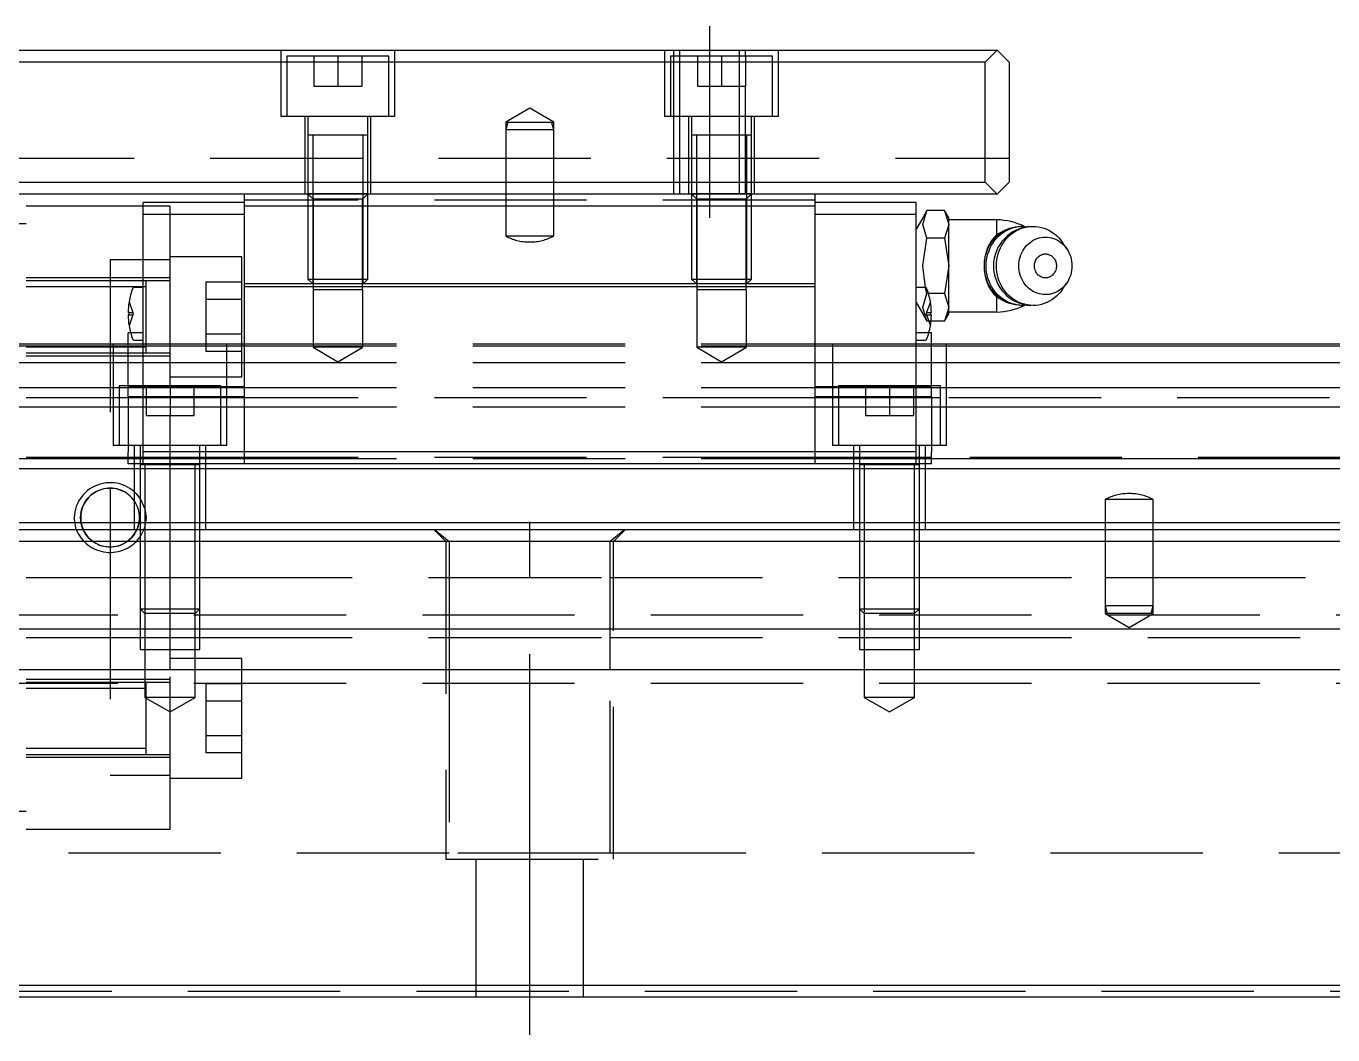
# Model space of a CAD drawing. Extents: x -15 to 969, y -344 to 120.
# Drawn here: x 368 to 477, y -308.2 to -224.1 of the extents above; entities that cross this region are included whole.
import ezdxf

# ---------------------------------------------------------------- set-up
doc = ezdxf.new("R2010")
doc.units = 0
doc.linetypes.add('CENTER', pattern=[50.8, 31.75, -6.35, 6.35, -6.35])
doc.linetypes.add('DASHED', pattern=[19.05, 12.7, -6.35])
doc.layers.get('0').update_dxf_attribs({"linetype": 'CONTINUOUS'})
doc.layers.add('CENTER', color=1, linetype='CENTER')

msp = doc.modelspace()

# ---------------------------------------------------------------- linework, layer by layer
at = {"color": 7, "linetype": 'CONTINUOUS'}
for p, q in [((251, -226.06), (449, -226.06)), ((449, -226.06), (448, -227.06)), ((450, -227.06), (449, -226.06)), ((448, -227.06), (252, -227.06)), ((448, -237.06), (448, -227.06)), ((450, -227.06), (450, -237.06)), ((396.5, -233.16), (391.5, -233.16)), ((396.5, -233.16), (391.5, -233.16)), ((428.5, -233.16), (423.5, -233.16)), ((428.5, -233.16), (423.5, -233.16)), ((252, -237.06), (448, -237.06)), ((448, -237.06), (449, -238.06)), ((449, -238.06), (450, -237.06)), ((449, -238.06), (251, -238.06)), ((386.2, -239.06), (386.2, -238.06)), ((433.8, -239.06), (433.8, -238.06)), ((377.77, -239.06), (368, -239.06)), ((386.2, -238.76), (377.77, -238.76)), ((377.77, -239.76), (377.77, -238.76)), ((386.2, -239.76), (377.77, -239.76)), ((377.77, -259.56), (377.77, -239.76)), ((386.2, -245.56), (386.2, -239.06)), ((433.8, -239.06), (386.2, -239.06)), ((442.23, -238.76), (433.8, -238.76)), ((433.8, -245.56), (433.8, -239.06)), ((442.23, -239.76), (433.8, -239.76)), ((442.23, -239.76), (442.23, -238.76)), ((442.23, -259.56), (442.23, -239.76)), ((443.13, -239.44), (442.78, -240.06)), ((442.78, -240.59), (443.13, -239.44)), ((444.6, -239.44), (443.13, -239.44)), ((444.6, -239.44), (444.6, -239.43)), ((444.96, -240.06), (444.6, -239.44)), ((444.6, -239.44), (444.96, -240.59)), ((442.78, -240.06), (442.23, -241)), ((443.13, -241.75), (442.78, -240.59)), ((444.96, -240.59), (444.6, -241.75)), ((444.96, -240.59), (444.96, -240.06)), ((448.96, -240.21), (444.96, -240.21)), ((444.96, -244.06), (444.96, -240.59)), ((448.96, -241.44), (448.96, -240.21)), ((450.03, -240.92), (450.26, -240.85)), ((450.18, -240.92), (450.41, -240.85)), ((450.26, -240.85), (450.49, -240.8)), ((450.41, -240.85), (450.64, -240.8)), ((450.49, -240.8), (450.73, -240.77)), ((450.64, -240.8), (450.88, -240.77)), ((450.73, -240.77), (450.97, -240.76)), ((450.88, -240.77), (451.12, -240.76)), ((451.12, -240.76), (450.97, -240.76)), ((451.04, -240.92), (451.27, -240.85)), ((451.12, -240.76), (451.53, -240.79)), ((451.27, -240.85), (451.5, -240.8)), ((451.5, -240.8), (451.74, -240.77)), ((451.74, -240.77), (451.98, -240.76)), ((451.98, -240.76), (452.22, -240.76)), ((452.22, -240.76), (452.45, -240.79)), ((452.45, -240.79), (452.69, -240.84)), ((452.69, -240.84), (452.92, -240.91)), ((442.78, -244.06), (443.13, -241.75)), ((444.6, -241.75), (443.13, -241.75)), ((444.6, -241.75), (444.96, -244.06)), ((448.5, -242.12), (448.65, -241.91)), ((448.65, -241.91), (448.81, -241.72)), ((448.66, -242.12), (448.8, -241.91)), ((448.8, -241.91), (448.97, -241.72)), ((448.81, -241.72), (448.99, -241.55)), ((449.72, -241.05), (448.96, -241.44)), ((448.97, -241.72), (449.14, -241.55)), ((448.99, -241.55), (449.18, -241.39)), ((449.14, -241.55), (449.33, -241.39)), ((449.18, -241.39), (449.38, -241.24)), ((449.33, -241.39), (449.53, -241.24)), ((449.38, -241.24), (449.58, -241.11)), ((449.51, -242.12), (449.66, -241.91)), ((449.53, -241.24), (449.74, -241.11)), ((449.58, -241.11), (449.8, -241.01)), ((449.66, -241.91), (449.83, -241.72)), ((449.74, -241.11), (449.96, -241.01)), ((449.8, -241.01), (450.03, -240.92)), ((449.83, -241.72), (450, -241.55)), ((449.96, -241.01), (450.18, -240.92)), ((450, -241.55), (450.19, -241.39)), ((450.19, -241.39), (450.39, -241.24)), ((450.39, -241.24), (450.6, -241.11)), ((450.6, -241.11), (450.81, -241.01)), ((450.81, -241.01), (451.04, -240.92)), ((451.85, -242.01), (452, -241.92)), ((452, -241.92), (452.16, -241.84)), ((452.16, -241.84), (452.32, -241.78)), ((452.32, -241.78), (452.49, -241.72)), ((452.49, -241.72), (452.66, -241.69)), ((452.66, -241.69), (452.83, -241.66)), ((452.83, -241.66), (453, -241.66)), ((452.92, -240.91), (453.14, -241)), ((453, -241.66), (453.18, -241.66)), ((453.14, -241), (453.36, -241.11)), ((453.18, -241.66), (453.35, -241.68)), ((453.35, -241.68), (453.52, -241.72)), ((453.36, -241.11), (453.56, -241.23)), ((453.52, -241.72), (453.69, -241.77)), ((453.56, -241.23), (453.76, -241.38)), ((453.69, -241.77), (453.85, -241.83)), ((453.76, -241.38), (453.95, -241.53)), ((453.85, -241.83), (454.01, -241.91)), ((453.95, -241.53), (454.12, -241.71)), ((454.01, -241.91), (454.16, -242)), ((454.12, -241.71), (454.29, -241.9)), ((454.29, -241.9), (454.44, -242.1)), ((448, -243.28), (448.07, -243.04)), ((448.07, -243.04), (448.15, -242.79)), ((448.15, -242.79), (448.25, -242.56)), ((448.16, -243.28), (448.22, -243.04)), ((448.22, -243.04), (448.31, -242.79)), ((448.25, -242.56), (448.37, -242.33)), ((448.31, -242.79), (448.41, -242.56)), ((448.37, -242.33), (448.5, -242.12)), ((448.41, -242.56), (448.52, -242.33)), ((448.52, -242.33), (448.66, -242.12)), ((449.02, -243.28), (449.08, -243.04)), ((449.08, -243.04), (449.16, -242.79)), ((449.16, -242.79), (449.26, -242.56)), ((449.26, -242.56), (449.38, -242.33)), ((449.38, -242.33), (449.51, -242.12)), ((450.97, -243.14), (451.04, -242.97)), ((451.04, -242.97), (451.12, -242.8)), ((451.12, -242.8), (451.22, -242.65)), ((451.22, -242.65), (451.33, -242.5)), ((451.33, -242.5), (451.44, -242.36)), ((451.44, -242.36), (451.57, -242.23)), ((451.57, -242.23), (451.71, -242.12)), ((451.71, -242.12), (451.85, -242.01)), ((454.16, -242), (454.31, -242.1)), ((454.31, -242.1), (454.44, -242.22)), ((454.8, -242.63), (454.44, -242.1)), ((454.44, -242.22), (454.57, -242.35)), ((454.57, -242.35), (454.69, -242.48)), ((454.69, -242.48), (454.8, -242.63)), ((454.8, -242.63), (454.9, -242.79)), ((454.9, -242.79), (454.98, -242.95)), ((454.98, -242.95), (455.06, -243.13)), ((443, -245.85), (442.78, -244.06)), ((444.96, -244.06), (444.6, -246.36)), ((444.96, -247.52), (444.96, -244.06)), ((447.92, -244.06), (447.93, -243.8)), ((447.93, -244.31), (447.92, -244.06)), ((447.93, -243.8), (447.96, -243.54)), ((447.96, -243.54), (448, -243.28)), ((448.07, -244.06), (448.08, -243.8)), ((448.08, -244.31), (448.07, -244.06)), ((448.08, -243.8), (448.11, -243.54)), ((448.11, -243.54), (448.16, -243.28)), ((448.93, -244.06), (448.94, -243.8)), ((448.94, -244.31), (448.93, -244.06)), ((448.94, -243.8), (448.97, -243.54)), ((448.97, -243.54), (449.02, -243.28)), ((450.8, -243.87), (450.82, -243.68)), ((450.8, -244.06), (450.8, -243.87)), ((450.8, -244.24), (450.8, -244.06)), ((450.82, -243.68), (450.86, -243.5)), ((450.86, -243.5), (450.91, -243.32)), ((450.91, -243.32), (450.97, -243.14)), ((452.09, -243.97), (452.1, -243.88)), ((452.09, -244.06), (452.09, -243.97)), ((452.09, -244.14), (452.09, -244.06)), ((452.1, -243.88), (452.12, -243.8)), ((452.12, -243.8), (452.15, -243.71)), ((452.15, -243.71), (452.18, -243.63)), ((452.18, -243.63), (452.21, -243.56)), ((452.21, -243.56), (452.26, -243.48)), ((452.26, -243.48), (452.31, -243.41)), ((452.31, -243.41), (452.36, -243.35)), ((452.36, -243.35), (452.42, -243.29)), ((452.42, -243.29), (452.48, -243.24)), ((452.48, -243.24), (452.55, -243.19)), ((452.55, -243.19), (452.62, -243.15)), ((452.62, -243.15), (452.7, -243.12)), ((452.7, -243.12), (452.78, -243.09)), ((452.78, -243.09), (452.85, -243.07)), ((452.85, -243.07), (452.93, -243.06)), ((452.93, -243.06), (453.01, -243.06)), ((453.01, -243.06), (453.1, -243.06)), ((453.1, -243.06), (453.18, -243.07)), ((453.18, -243.07), (453.25, -243.09)), ((453.25, -243.09), (453.33, -243.12)), ((453.33, -243.12), (453.41, -243.15)), ((453.41, -243.15), (453.48, -243.19)), ((453.48, -243.19), (453.54, -243.24)), ((453.54, -243.24), (453.61, -243.29)), ((453.61, -243.29), (453.67, -243.35)), ((453.67, -243.35), (453.72, -243.41)), ((453.72, -243.41), (453.77, -243.48)), ((453.77, -243.48), (453.81, -243.56)), ((453.81, -243.56), (453.85, -243.63)), ((453.85, -243.63), (453.88, -243.71)), ((453.88, -243.71), (453.91, -243.8)), ((453.91, -243.8), (453.92, -243.88)), ((453.92, -243.88), (453.94, -243.97)), ((453.94, -243.97), (453.94, -244.06)), ((453.94, -244.06), (453.94, -244.14)), ((455.06, -243.13), (455.12, -243.31)), ((455.12, -243.31), (455.17, -243.49)), ((455.17, -243.49), (455.2, -243.68)), ((455.2, -243.68), (455.23, -243.86)), ((455.23, -243.86), (455.23, -244.06)), ((455.23, -244.06), (455.23, -244.25)), ((447.96, -244.57), (447.93, -244.31)), ((448, -244.83), (447.96, -244.57)), ((448.07, -245.07), (448, -244.83)), ((448.15, -245.32), (448.07, -245.07)), ((448.11, -244.57), (448.08, -244.31)), ((448.16, -244.83), (448.11, -244.57)), ((448.22, -245.07), (448.16, -244.83)), ((448.31, -245.32), (448.22, -245.07)), ((448.97, -244.57), (448.94, -244.31)), ((449.02, -244.83), (448.97, -244.57)), ((449.08, -245.07), (449.02, -244.83)), ((449.16, -245.32), (449.08, -245.07)), ((450.82, -244.43), (450.8, -244.24)), ((450.86, -244.61), (450.82, -244.43)), ((450.91, -244.79), (450.86, -244.61)), ((450.97, -244.97), (450.91, -244.79)), ((451.04, -245.14), (450.97, -244.97)), ((451.12, -245.31), (451.04, -245.14)), ((452.1, -244.23), (452.09, -244.14)), ((452.12, -244.31), (452.1, -244.23)), ((452.15, -244.4), (452.12, -244.31)), ((452.18, -244.48), (452.15, -244.4)), ((452.21, -244.55), (452.18, -244.48)), ((452.26, -244.63), (452.21, -244.55)), ((452.31, -244.7), (452.26, -244.63)), ((452.36, -244.76), (452.31, -244.7)), ((452.42, -244.82), (452.36, -244.76)), ((452.48, -244.87), (452.42, -244.82)), ((452.55, -244.92), (452.48, -244.87)), ((452.62, -244.96), (452.55, -244.92)), ((452.7, -244.99), (452.62, -244.96)), ((452.78, -245.02), (452.7, -244.99)), ((452.85, -245.04), (452.78, -245.02)), ((452.93, -245.05), (452.85, -245.04)), ((453.01, -245.05), (452.93, -245.05)), ((453.1, -245.05), (453.01, -245.05)), ((453.18, -245.04), (453.1, -245.05)), ((453.25, -245.02), (453.18, -245.04)), ((453.33, -244.99), (453.25, -245.02)), ((453.41, -244.96), (453.33, -244.99)), ((453.48, -244.92), (453.41, -244.96)), ((453.54, -244.87), (453.48, -244.92)), ((453.61, -244.82), (453.54, -244.87)), ((453.67, -244.76), (453.61, -244.82)), ((453.72, -244.7), (453.67, -244.76)), ((453.77, -244.63), (453.72, -244.7)), ((453.81, -244.55), (453.77, -244.63)), ((453.85, -244.48), (453.81, -244.55)), ((453.88, -244.4), (453.85, -244.48)), ((453.91, -244.31), (453.88, -244.4)), ((453.92, -244.23), (453.91, -244.31)), ((453.94, -244.14), (453.92, -244.23)), ((454.98, -245.16), (454.9, -245.32)), ((455.06, -244.98), (454.98, -245.16)), ((455.12, -244.8), (455.06, -244.98)), ((455.17, -244.62), (455.12, -244.8)), ((455.2, -244.43), (455.17, -244.62)), ((455.23, -244.25), (455.2, -244.43)), ((377.77, -245.85), (376.99, -245.85)), ((386.2, -245.81), (386.2, -245.56)), ((433.8, -245.56), (386.2, -245.56)), ((386.2, -259.56), (386.2, -245.81)), ((433.8, -245.81), (386.2, -245.81)), ((433.8, -245.81), (433.8, -245.56)), ((433.8, -259.56), (433.8, -245.81)), ((443.01, -245.85), (442.23, -245.85)), ((448.25, -245.55), (448.15, -245.32)), ((448.37, -245.78), (448.25, -245.55)), ((448.41, -245.55), (448.31, -245.32)), ((448.5, -245.99), (448.37, -245.78)), ((448.52, -245.78), (448.41, -245.55)), ((448.65, -246.2), (448.5, -245.99)), ((448.66, -245.99), (448.52, -245.78)), ((448.81, -246.39), (448.65, -246.2)), ((448.8, -246.2), (448.66, -245.99)), ((448.97, -246.39), (448.8, -246.2)), ((449.26, -245.55), (449.16, -245.32)), ((449.38, -245.78), (449.26, -245.55)), ((449.51, -245.99), (449.38, -245.78)), ((449.66, -246.2), (449.51, -245.99)), ((449.83, -246.39), (449.66, -246.2)), ((451.22, -245.46), (451.12, -245.31)), ((451.33, -245.61), (451.22, -245.46)), ((451.44, -245.75), (451.33, -245.61)), ((451.57, -245.88), (451.44, -245.75)), ((451.71, -245.99), (451.57, -245.88)), ((451.85, -246.1), (451.71, -245.99)), ((452, -246.19), (451.85, -246.1)), ((452.16, -246.27), (452, -246.19)), ((452.32, -246.33), (452.16, -246.27)), ((453.85, -246.28), (453.69, -246.34)), ((454.01, -246.2), (453.85, -246.28)), ((454.16, -246.11), (454.01, -246.2)), ((454.29, -246.21), (454.12, -246.4)), ((454.31, -246.01), (454.16, -246.11)), ((454.44, -246.01), (454.29, -246.21)), ((454.44, -245.89), (454.31, -246.01)), ((454.44, -246.01), (454.8, -245.48)), ((454.57, -245.76), (454.44, -245.89)), ((454.69, -245.63), (454.57, -245.76)), ((454.8, -245.48), (454.69, -245.63)), ((454.9, -245.32), (454.8, -245.48)), ((444.6, -246.36), (443.26, -246.36)), ((444.6, -246.36), (444.96, -247.52)), ((448.99, -246.56), (448.81, -246.39)), ((448.96, -247.9), (448.96, -246.67)), ((448.96, -246.67), (449.72, -247.06)), ((449.14, -246.56), (448.97, -246.39)), ((449.18, -246.72), (448.99, -246.56)), ((449.33, -246.72), (449.14, -246.56)), ((449.38, -246.87), (449.18, -246.72)), ((449.53, -246.87), (449.33, -246.72)), ((449.58, -247), (449.38, -246.87)), ((449.74, -247), (449.53, -246.87)), ((449.8, -247.1), (449.58, -247)), ((449.96, -247.1), (449.74, -247)), ((450.03, -247.19), (449.8, -247.1)), ((450, -246.56), (449.83, -246.39)), ((450.18, -247.19), (449.96, -247.1)), ((450.19, -246.72), (450, -246.56)), ((450.26, -247.26), (450.03, -247.19)), ((450.41, -247.26), (450.18, -247.19)), ((450.39, -246.87), (450.19, -246.72)), ((450.49, -247.31), (450.26, -247.26)), ((450.6, -247), (450.39, -246.87)), ((450.64, -247.31), (450.41, -247.26)), ((450.73, -247.34), (450.49, -247.31)), ((450.81, -247.1), (450.6, -247)), ((450.88, -247.34), (450.64, -247.31)), ((450.97, -247.36), (450.73, -247.34)), ((451.04, -247.19), (450.81, -247.1)), ((451.12, -247.36), (450.88, -247.34)), ((450.97, -247.36), (451.12, -247.36)), ((451.27, -247.26), (451.04, -247.19)), ((451.53, -247.32), (451.12, -247.36)), ((451.5, -247.31), (451.27, -247.26)), ((451.74, -247.34), (451.5, -247.31)), ((451.98, -247.36), (451.74, -247.34)), ((452.22, -247.35), (451.98, -247.36)), ((452.45, -247.32), (452.22, -247.35)), ((452.49, -246.39), (452.32, -246.33)), ((452.69, -247.27), (452.45, -247.32)), ((452.66, -246.42), (452.49, -246.39)), ((452.83, -246.45), (452.66, -246.42)), ((452.92, -247.2), (452.69, -247.27)), ((453, -246.45), (452.83, -246.45)), ((453.14, -247.11), (452.92, -247.2)), ((453.18, -246.45), (453, -246.45)), ((453.36, -247), (453.14, -247.11)), ((453.35, -246.43), (453.18, -246.45)), ((453.52, -246.39), (453.35, -246.43)), ((453.56, -246.88), (453.36, -247)), ((453.69, -246.34), (453.52, -246.39)), ((453.76, -246.73), (453.56, -246.88)), ((453.95, -246.58), (453.76, -246.73)), ((454.12, -246.4), (453.95, -246.58)), ((376.58, -247.95), (376.5, -247.95)), ((376.5, -248.15), (376.58, -248.15)), ((376.58, -248.15), (376.58, -247.95)), ((443.42, -247.95), (443.42, -248.15)), ((443.5, -247.95), (443.42, -247.95)), ((443.42, -248.15), (443.5, -248.15)), ((444.96, -247.52), (444.6, -248.67)), ((444.6, -248.67), (444.96, -248.05)), ((444.96, -248.05), (444.96, -247.52)), ((444.96, -247.9), (448.96, -247.9)), ((444.6, -248.67), (443.47, -248.67)), ((444.6, -248.68), (444.6, -248.67)), ((323.5, -250.55), (376.5, -250.55)), ((376.71, -249.63), (376.5, -249.63)), ((376.5, -252.23), (376.5, -249.63)), ((376.99, -250.25), (377.77, -250.25)), ((442.23, -250.25), (443.01, -250.25)), ((443.5, -249.63), (443.29, -249.63)), ((443.5, -252.23), (443.5, -249.63)), ((443.5, -250.55), (700, -250.55)), ((323.5, -250.72), (376.5, -250.72)), ((443.5, -250.72), (700, -250.72)), ((323.5, -252.12), (376.5, -252.12)), ((376.5, -254.14), (376.5, -252.23)), ((443.5, -252.12), (700, -252.12)), ((443.5, -254.14), (443.5, -252.23)), ((323.5, -254.19), (376.5, -254.19)), ((377.77, -254.14), (376.5, -254.14)), ((376.5, -254.98), (376.5, -254.14)), ((376.5, -254.98), (376.5, -259.59)), ((377.77, -254.98), (376.5, -254.98)), ((443.5, -254.14), (442.23, -254.14)), ((443.5, -254.98), (442.23, -254.98)), ((443.5, -254.98), (443.5, -254.14)), ((443.5, -254.19), (700, -254.19)), ((443.5, -254.98), (443.5, -259.59)), ((323.5, -255.81), (376.5, -255.81)), ((443.5, -255.81), (700, -255.81)), ((323.5, -260.11), (376.5, -260.11)), ((376.5, -260.56), (376.5, -259.59)), ((377.77, -260.56), (377.77, -259.56)), ((386.2, -259.56), (377.77, -259.56)), ((386.2, -260.56), (386.2, -259.56)), ((433.8, -259.56), (386.2, -259.56)), ((442.23, -259.56), (433.8, -259.56)), ((433.8, -260.56), (433.8, -259.56)), ((442.23, -260.56), (442.23, -259.56)), ((443.5, -260.56), (443.5, -259.59)), ((443.5, -260.11), (700, -260.11)), ((0, -260.96), (700, -260.96)), ((377.77, -260.56), (376.5, -260.56)), ((382.5, -260.65), (377.5, -260.65)), ((386.2, -260.56), (377.77, -260.56)), ((433.8, -260.56), (386.2, -260.56)), ((442.23, -260.56), (433.8, -260.56)), ((442.5, -260.65), (437.5, -260.65)), ((443.5, -260.56), (442.23, -260.56)), ((0, -265.46), (700, -265.46)), ((1, -266.06), (699, -266.06)), ((698, -267.05), (2, -267.05)), ((698, -274.35), (2, -274.35)), ((698, -277.75), (2, -277.75)), ((2, -304.05), (698, -304.05)), ((699, -305.05), (1, -305.05))]:
    msp.add_line(p, q, dxfattribs=at)
at = {"color": 3, "linetype": 'DASHED'}
for p, q in [((389.25, -226.06), (389.25, -231.56)), ((389.75, -226.56), (389.75, -231.56)), ((398.25, -226.56), (389.75, -226.56)), ((392, -226.56), (392, -229.06)), ((394, -226.56), (394, -229.06)), ((396, -226.56), (396, -229.06)), ((398.25, -231.56), (398.25, -226.56)), ((398.75, -231.56), (398.75, -226.06)), ((421.25, -226.06), (421.25, -231.56)), ((421.75, -226.56), (421.75, -231.56)), ((430.25, -226.56), (421.75, -226.56)), ((422, -226.06), (422, -226.56)), ((422, -226.56), (422, -231.56)), ((422.5, -226.06), (422.5, -238.06)), ((424, -226.56), (424, -229.06)), ((426, -226.56), (426, -229.06)), ((427.5, -238.06), (427.5, -226.06)), ((428, -226.56), (428, -226.06)), ((428, -226.56), (428, -229.06)), ((430.25, -231.56), (430.25, -226.56)), ((430.75, -231.56), (430.75, -226.06)), ((392, -229.06), (394, -229.06)), ((394, -229.06), (396, -229.06)), ((424, -229.06), (426, -229.06)), ((426, -229.06), (428, -229.06)), ((428, -231.56), (428, -229.06)), ((410, -230.9), (408, -232.06)), ((412, -232.06), (410, -230.9)), ((389.25, -231.56), (398.75, -231.56)), ((391.25, -231.56), (391.25, -238.06)), ((391.5, -231.56), (391.5, -233.16)), ((396.5, -233.16), (396.5, -231.56)), ((396.75, -238.06), (396.75, -231.56)), ((408, -232.06), (408, -232.69)), ((408.17, -232.06), (408, -232.69)), ((408, -232.06), (410, -232.06)), ((410, -232.06), (412, -232.06)), ((412, -232.69), (411.83, -232.06)), ((412, -232.69), (412, -232.06)), ((421.25, -231.56), (430.75, -231.56)), ((422, -231.56), (422, -238.06)), ((423.25, -231.56), (423.25, -238.06)), ((423.5, -231.56), (423.5, -233.16)), ((428, -233.16), (428, -231.56)), ((428.5, -233.16), (428.5, -231.56)), ((428.75, -238.06), (428.75, -231.56)), ((391.5, -233.15), (391.5, -233.16)), ((391.5, -233.16), (391.5, -238.05)), ((391.5, -233.16), (391.5, -233.16)), ((396.5, -233.16), (391.5, -233.16)), ((391.9, -233.16), (391.9, -238.05)), ((396.1, -238.05), (396.1, -233.16)), ((396.5, -233.16), (396.5, -233.15)), ((396.5, -238.05), (396.5, -233.16)), ((396.5, -233.16), (396.5, -233.16)), ((408, -232.69), (408, -238.06)), ((408, -232.69), (412, -232.69)), ((412, -238.06), (412, -232.69)), ((423.5, -233.15), (423.5, -233.16)), ((423.5, -233.16), (423.5, -238.05)), ((423.5, -233.16), (423.5, -233.16)), ((428.5, -233.16), (423.5, -233.16)), ((423.9, -233.16), (423.9, -238.05)), ((428, -238.05), (428, -233.16)), ((428.1, -238.05), (428.1, -233.16)), ((428.5, -233.16), (428.5, -233.15)), ((428.5, -238.05), (428.5, -233.16)), ((428.5, -233.16), (428.5, -233.16)), ((250, -235.06), (450, -235.06)), ((433.8, -238.56), (386.2, -238.56)), ((391.5, -238.05), (391.94, -238.49)), ((396.5, -238.05), (391.5, -238.05)), ((391.5, -238.06), (391.5, -245.16)), ((391.9, -238.06), (391.9, -245.56)), ((391.94, -238.49), (391.94, -246.05)), ((396.06, -238.49), (391.94, -238.49)), ((396.06, -238.49), (396.5, -238.05)), ((396.06, -246.05), (396.06, -238.49)), ((396.1, -245.56), (396.1, -238.06)), ((396.5, -245.16), (396.5, -238.06)), ((408, -238.06), (408, -241.56)), ((412, -241.56), (412, -238.06)), ((423.5, -238.05), (423.94, -238.49)), ((428.5, -238.05), (423.5, -238.05)), ((423.5, -238.06), (423.5, -245.16)), ((423.9, -238.06), (423.9, -245.56)), ((423.94, -238.49), (423.94, -246.05)), ((428.06, -238.49), (423.94, -238.49)), ((428.06, -238.49), (428.5, -238.05)), ((428.06, -246.05), (428.06, -238.49)), ((428.1, -245.56), (428.1, -238.06)), ((428.5, -245.16), (428.5, -238.06)), ((380, -239.06), (377.77, -239.06)), ((380, -250.55), (380, -239.06)), ((368, -240.55), (366.5, -240.55)), ((408, -241.56), (412, -241.56)), ((409.94, -242.06), (410.06, -242.06)), ((380, -243.56), (375, -243.56)), ((375, -243.56), (375, -262.6)), ((386, -243.3), (380, -243.3)), ((386, -250.55), (386, -243.3)), ((380, -245.05), (368, -245.05)), ((391.5, -245.16), (391.9, -245.56)), ((391.5, -245.16), (396.5, -245.16)), ((396.1, -245.56), (396.5, -245.16)), ((423.5, -245.16), (423.9, -245.56)), ((423.5, -245.16), (428.5, -245.16)), ((428.1, -245.56), (428.5, -245.16)), ((377.77, -245.3), (368, -245.3)), ((377.77, -245.81), (368, -245.81)), ((378, -245.3), (377.77, -245.3)), ((378, -245.81), (377.77, -245.81)), ((378, -245.3), (378, -245.3)), ((380, -245.3), (378, -245.3)), ((378.01, -245.3), (378, -245.3)), ((378, -248.14), (378, -245.3)), ((386, -245.42), (383, -245.42)), ((383, -245.42), (383, -246.86)), ((391.93, -246.05), (391.93, -250.85)), ((396.07, -246.05), (391.93, -246.05)), ((396.07, -250.85), (396.07, -246.05)), ((423.93, -246.05), (423.93, -250.85)), ((428.07, -246.05), (423.93, -246.05)), ((428.07, -250.85), (428.07, -246.05)), ((443.13, -246.36), (443, -245.85)), ((376.58, -247.05), (376.58, -247.06)), ((376.58, -247.05), (376.58, -247.06)), ((376.58, -247.05), (376.58, -247.06)), ((376.58, -247.05), (376.58, -247.06)), ((376.58, -247.06), (376.9, -247.95)), ((383, -246.86), (383, -249.75)), ((386, -246.86), (383, -246.86)), ((442.23, -247.11), (442.78, -248.05)), ((442.78, -247.52), (443.13, -246.36)), ((443.42, -247.06), (443.1, -247.95)), ((443.26, -246.36), (443.13, -246.36)), ((443.42, -247.06), (443.42, -247.05)), ((443.42, -247.06), (443.42, -247.05)), ((376.58, -247.95), (376.9, -247.95)), ((376.9, -248.15), (376.58, -249.05)), ((376.58, -248.15), (376.9, -248.15)), ((376.9, -247.95), (376.94, -248.05)), ((376.9, -248.15), (376.94, -248.05)), ((378, -250.55), (378, -248.14)), ((443.13, -248.67), (442.78, -247.52)), ((442.78, -248.05), (443.13, -248.67)), ((443.1, -247.95), (443.06, -248.05)), ((443.1, -248.15), (443.06, -248.05)), ((443.1, -247.95), (443.42, -247.95)), ((443.1, -248.15), (443.42, -249.05)), ((443.1, -248.15), (443.42, -248.15)), ((376.58, -249.05), (376.58, -249.05)), ((376.58, -249.05), (376.58, -249.05)), ((443.47, -248.67), (443.13, -248.67)), ((443.42, -249.05), (443.42, -249.05)), ((443.42, -249.05), (443.42, -249.05)), ((443.42, -249.05), (443.42, -249.05)), ((443.42, -249.05), (443.42, -249.05)), ((375.25, -250.55), (375.25, -259.05)), ((376.5, -250.55), (377.77, -250.55)), ((377.77, -249.63), (376.71, -249.63)), ((377.77, -250.55), (386.2, -250.55)), ((378, -251.31), (378, -250.55)), ((380, -254.05), (380, -250.55)), ((386, -249.75), (383, -249.75)), ((383, -249.75), (383, -251.19)), ((384.75, -259.05), (384.75, -250.55)), ((386, -253.3), (386, -250.55)), ((386.2, -250.55), (433.8, -250.55)), ((433.8, -250.55), (442.23, -250.55)), ((435.25, -250.55), (435.25, -259.05)), ((443.29, -249.63), (442.23, -249.63)), ((442.23, -250.55), (443.5, -250.55)), ((444.75, -259.05), (444.75, -250.55)), ((368, -250.8), (376.5, -250.8)), ((368, -251.31), (376.5, -251.31)), ((368, -251.55), (380, -251.55)), ((376.5, -250.72), (377.77, -250.72)), ((376.5, -250.8), (377.77, -250.8)), ((376.5, -251.31), (377.77, -251.31)), ((377.77, -250.72), (386.2, -250.72)), ((377.77, -250.8), (378, -250.8)), ((377.77, -251.31), (378, -251.31)), ((378, -251.31), (380, -251.31)), ((378, -251.31), (378, -251.31)), ((378, -251.31), (378.01, -251.31)), ((386, -251.19), (383, -251.19)), ((386.2, -250.72), (433.8, -250.72)), ((391.93, -250.85), (394, -252.05)), ((396.07, -250.85), (391.93, -250.85)), ((394, -252.05), (396.07, -250.85)), ((423.93, -250.85), (426, -252.05)), ((428.07, -250.85), (423.93, -250.85)), ((426, -252.05), (428.07, -250.85)), ((433.8, -250.72), (442.23, -250.72)), ((442.23, -250.72), (443.5, -250.72)), ((376.5, -252.12), (377.77, -252.12)), ((377.77, -252.12), (386.2, -252.12)), ((386.2, -252.12), (433.8, -252.12)), ((433.8, -252.12), (442.23, -252.12)), ((442.23, -252.12), (443.5, -252.12)), ((380, -253.3), (386, -253.3)), ((375.75, -254.05), (375.75, -259.05)), ((376.5, -254.05), (375.75, -254.05)), ((377.77, -254.05), (376.5, -254.05)), ((376.5, -254.19), (377.77, -254.19)), ((384.25, -254.05), (377.77, -254.05)), ((386.2, -254.14), (377.77, -254.14)), ((377.77, -254.19), (386.2, -254.19)), ((386.2, -254.98), (377.77, -254.98)), ((378, -254.05), (378, -256.55)), ((380, -254.05), (380, -256.55)), ((382, -254.05), (382, -256.55)), ((384.25, -259.05), (384.25, -254.05)), ((386.2, -254.19), (433.8, -254.19)), ((442.23, -254.14), (433.8, -254.14)), ((433.8, -254.19), (442.23, -254.19)), ((442.23, -254.98), (433.8, -254.98)), ((435.75, -254.05), (435.75, -259.05)), ((442.23, -254.05), (435.75, -254.05)), ((438, -254.05), (438, -256.55)), ((440, -254.05), (440, -256.55)), ((442, -254.05), (442, -256.55)), ((443.5, -254.05), (442.23, -254.05)), ((442.23, -254.19), (443.5, -254.19)), ((444.25, -254.05), (443.5, -254.05)), ((444.25, -259.05), (444.25, -254.05)), ((375, -255.05), (368, -255.05)), ((375.75, -255.05), (375, -255.05)), ((376.5, -255.05), (375.75, -255.05)), ((377.77, -255.05), (376.5, -255.05)), ((376.5, -255.81), (377.77, -255.81)), ((380, -255.05), (377.77, -255.05)), ((377.77, -255.81), (386.2, -255.81)), ((384.25, -255.05), (380, -255.05)), ((386.2, -255.05), (384.25, -255.05)), ((433.8, -255.05), (386.2, -255.05)), ((386.2, -255.81), (433.8, -255.81)), ((435.75, -255.05), (433.8, -255.05)), ((433.8, -255.81), (442.23, -255.81)), ((442.23, -255.05), (435.75, -255.05)), ((443.5, -255.05), (442.23, -255.05)), ((442.23, -255.81), (443.5, -255.81)), ((444.25, -255.05), (443.5, -255.05)), ((495.75, -255.05), (444.25, -255.05)), ((378, -256.55), (380, -256.55)), ((380, -259.05), (380, -256.55)), ((380, -256.55), (382, -256.55)), ((438, -256.55), (440, -256.55)), ((440, -256.55), (442, -256.55)), ((384.75, -259.05), (375.25, -259.05)), ((377, -259.05), (377, -266.06)), ((377.5, -259.05), (377.5, -260.56)), ((380, -260.56), (380, -259.05)), ((382.5, -260.56), (382.5, -259.05)), ((383, -266.06), (383, -259.05)), ((444.75, -259.05), (435.25, -259.05)), ((437, -259.05), (437, -266.06)), ((437.5, -259.05), (437.5, -260.56)), ((442.5, -260.56), (442.5, -259.05)), ((443, -266.06), (443, -259.05)), ((376.5, -260.05), (368, -260.05)), ((377.5, -260.05), (376.5, -260.05)), ((376.5, -260.11), (377.77, -260.11)), ((377.77, -260.05), (377.5, -260.05)), ((380, -260.05), (377.77, -260.05)), ((377.77, -260.11), (386.2, -260.11)), ((382.5, -260.05), (380, -260.05)), ((386.2, -260.05), (382.5, -260.05)), ((433.8, -260.05), (386.2, -260.05)), ((386.2, -260.11), (433.8, -260.11)), ((437.5, -260.05), (433.8, -260.05)), ((433.8, -260.11), (442.23, -260.11)), ((442.23, -260.05), (437.5, -260.05)), ((442.5, -260.05), (442.23, -260.05)), ((442.23, -260.11), (443.5, -260.11)), ((443.5, -260.05), (442.5, -260.05)), ((497.5, -260.05), (443.5, -260.05)), ((377.5, -260.56), (377.5, -260.65)), ((377.5, -260.65), (377.5, -260.66)), ((377.5, -260.65), (377.5, -266.06)), ((377.5, -260.65), (377.5, -260.65)), ((377.9, -260.65), (377.9, -266.06)), ((380, -260.65), (380, -260.56)), ((380, -266.06), (380, -260.65)), ((382.1, -266.06), (382.1, -260.65)), ((382.5, -260.65), (382.5, -260.56)), ((382.5, -260.66), (382.5, -260.65)), ((382.5, -260.65), (382.5, -260.65)), ((382.5, -266.06), (382.5, -260.65)), ((437.5, -260.56), (437.5, -260.65)), ((437.5, -260.65), (437.5, -260.66)), ((437.5, -260.65), (437.5, -266.06)), ((437.5, -260.65), (437.5, -260.65)), ((442.5, -260.65), (437.5, -260.65)), ((437.9, -260.65), (437.9, -266.06)), ((442.1, -266.06), (442.1, -260.65)), ((442.5, -260.65), (442.5, -260.56)), ((442.5, -260.66), (442.5, -260.65)), ((442.5, -260.65), (442.5, -260.65)), ((442.5, -266.06), (442.5, -260.65)), ((375, -262.6), (375, -266.06)), ((377.5, -263.45), (377.9, -264.32)), ((458, -263.55), (458, -266.06)), ((462, -263.55), (458, -263.55)), ((460.06, -263.05), (459.94, -263.05)), ((462, -266.06), (462, -263.55)), ((377.9, -264.32), (378, -265.05)), ((372.18, -266.06), (372, -265.05)), ((377.9, -265.79), (377.82, -266.06)), ((378, -265.05), (377.9, -265.79)), ((375, -266.06), (375, -267.51)), ((377.5, -266.06), (377.5, -272.66)), ((377.5, -266.06), (377.5, -272.66)), ((377.82, -266.06), (377.5, -266.66)), ((377.9, -266.06), (377.9, -273.06)), ((380, -273.06), (380, -266.06)), ((382.1, -273.06), (382.1, -266.06)), ((382.5, -272.66), (382.5, -266.06)), ((382.5, -272.66), (382.5, -266.06)), ((402, -266.06), (403, -267.05)), ((402.06, -266.06), (403.29, -267.05)), ((417.94, -266.06), (416.71, -267.05)), ((417, -267.05), (418, -266.06)), ((437.5, -266.06), (437.5, -272.66)), ((437.5, -266.06), (437.5, -272.66)), ((437.9, -266.06), (437.9, -273.06)), ((442.1, -273.06), (442.1, -266.06)), ((442.5, -272.66), (442.5, -266.06)), ((442.5, -272.66), (442.5, -266.06)), ((458, -266.06), (458, -272.42)), ((462, -272.42), (462, -266.06)), ((375, -267.51), (375, -286.55)), ((403, -267.05), (403, -293.55)), ((403.29, -267.05), (403.29, -274.35)), ((416.71, -274.35), (416.71, -267.05)), ((417, -293.55), (417, -267.05)), ((368, -270.05), (377.5, -270.05)), ((377.5, -270.05), (377.9, -270.05)), ((377.9, -270.05), (380, -270.05)), ((380, -270.05), (382.1, -270.05)), ((382.1, -270.05), (382.5, -270.05)), ((382.5, -270.05), (403.29, -270.05)), ((403.29, -270.05), (416.71, -270.05)), ((416.71, -270.05), (437.5, -270.05)), ((437.5, -270.05), (437.9, -270.05)), ((437.9, -270.05), (442.1, -270.05)), ((442.1, -270.05), (442.5, -270.05)), ((442.5, -270.05), (458, -270.05)), ((458, -270.05), (462, -270.05)), ((462, -270.05), (497.5, -270.05)), ((458, -272.42), (458, -273.06)), ((458, -272.42), (458.17, -273.06)), ((462, -272.42), (458, -272.42)), ((461.83, -273.06), (462, -272.42)), ((462, -273.06), (462, -272.42)), ((699.5, -273.2), (0.5, -273.2)), ((377.5, -272.66), (377.9, -273.06)), ((377.5, -272.66), (382.5, -272.66)), ((377.5, -272.66), (377.5, -274.35)), ((382.1, -273.06), (377.9, -273.06)), ((377.9, -273.06), (377.9, -276.05)), ((380, -274.35), (380, -273.06)), ((382.1, -273.06), (382.5, -272.66)), ((382.1, -276.05), (382.1, -273.06)), ((382.5, -274.35), (382.5, -272.66)), ((437.5, -272.66), (437.9, -273.06)), ((437.5, -272.66), (442.5, -272.66)), ((437.5, -272.66), (437.5, -274.35)), ((442.1, -273.06), (437.9, -273.06)), ((437.9, -273.06), (437.9, -276.05)), ((442.1, -273.06), (442.5, -272.66)), ((442.1, -276.05), (442.1, -273.06)), ((442.5, -274.35), (442.5, -272.66)), ((458, -273.06), (460, -274.21)), ((462, -273.06), (458, -273.06)), ((460, -274.21), (462, -273.06)), ((377.5, -274.35), (377.5, -276.05)), ((380, -276.05), (380, -274.35)), ((382.5, -276.05), (382.5, -274.35)), ((403.29, -274.35), (403.29, -277.75)), ((416.71, -277.75), (416.71, -274.35)), ((437.5, -274.35), (437.5, -276.05)), ((442.5, -276.05), (442.5, -274.35)), ((368, -275.05), (375, -275.05)), ((375, -275.05), (377.5, -275.05)), ((377.5, -275.05), (380, -275.05)), ((380, -275.05), (382.5, -275.05)), ((382.5, -275.05), (403.29, -275.05)), ((403.29, -275.05), (416.71, -275.05)), ((416.71, -275.05), (437.5, -275.05)), ((437.5, -275.05), (442.5, -275.05)), ((442.5, -275.05), (497.5, -275.05)), ((377.5, -276.05), (382.5, -276.05)), ((377.9, -276.05), (377.9, -280.05)), ((380, -277.75), (380, -276.05)), ((386, -276.8), (380, -276.8)), ((382.1, -280.05), (382.1, -276.05)), ((386, -277.75), (386, -276.8)), ((437.5, -276.05), (442.5, -276.05)), ((437.9, -276.05), (437.9, -280.05)), ((442.1, -280.05), (442.1, -276.05)), ((380, -291.05), (380, -277.75)), ((386, -286.8), (386, -277.75)), ((403.29, -277.75), (403.29, -293.05)), ((416.71, -293.05), (416.71, -277.75)), ((699.5, -278.9), (0.5, -278.9)), ((380, -278.55), (368, -278.55)), ((378, -278.8), (368, -278.8)), ((378, -278.8), (378, -278.8)), ((380, -278.8), (378, -278.8)), ((378.01, -278.8), (378, -278.8)), ((378, -281.64), (378, -278.8)), ((386, -278.92), (383, -278.92)), ((383, -278.92), (383, -280.36)), ((378, -279.3), (368, -279.3)), ((377.9, -280.05), (380, -281.27)), ((382.1, -280.05), (377.9, -280.05)), ((380, -281.27), (382.1, -280.05)), ((437.9, -280.05), (440, -281.27)), ((442.1, -280.05), (437.9, -280.05)), ((440, -281.27), (442.1, -280.05)), ((386, -280.36), (383, -280.36)), ((383, -280.36), (383, -283.25)), ((378, -284.81), (378, -281.64)), ((386, -283.25), (383, -283.25)), ((383, -283.25), (383, -284.69)), ((368, -284.3), (378, -284.3)), ((368, -284.81), (378.01, -284.81)), ((368, -285.05), (380, -285.05)), ((378, -284.81), (380, -284.81)), ((386, -284.69), (383, -284.69)), ((375, -286.55), (380, -286.55)), ((380, -286.8), (386, -286.8)), ((366.5, -289.55), (368, -289.55)), ((368, -291.05), (380, -291.05)), ((403.29, -293.05), (296.71, -293.05)), ((416.71, -293.05), (403.29, -293.05)), ((523.29, -293.05), (416.71, -293.05)), ((403, -293.55), (417, -293.55)), ((405.5, -293.55), (405.5, -305.05)), ((414.5, -305.05), (414.5, -293.55)), ((0.5, -304.55), (699.5, -304.55))]:
    msp.add_line(p, q, dxfattribs=at)
msp.add_circle((375, -265.05), 2.46, dxfattribs=at)
at = {"color": 7, "linetype": 'CONTINUOUS'}
for centre, radius, start, end in [((451.98, -244.06), 3.3, 92.9134, 180), ((448.73, -246.2), 6, 65.106, 87.8214), ((451.4, -243.93), 3.49, 134.5664, 182.1846), ((451.37, -244.2), 3.46, 177.7054, 225.6414), ((451.98, -244.06), 3.3, 180, 267.0626), ((382.5, -248.05), 6, 159.1494, 170.4059), ((376.99, -245.95), 0.1, 90, 159.1494), ((443.01, -245.95), 0.1, 20.8506, 90), ((437.5, -248.05), 6, 9.5941, 20.8506), ((382.5, -248.05), 6, 170.4203, 179.0449), ((437.5, -248.05), 6, 0.9551, 9.5797), ((448.73, -241.91), 6, 272.1786, 294.894), ((382.5, -248.05), 6, 180.9551, 189.5797), ((437.5, -248.05), 6, 350.4203, 359.0449), ((382.5, -248.05), 6, 189.5941, 200.8506), ((437.5, -248.05), 6, 339.1494, 350.4059), ((376.99, -250.15), 0.1, 200.8506, 270), ((443.01, -250.15), 0.1, 270, 339.1494)]:
    msp.add_arc(centre, radius, start, end, dxfattribs=at)
at = {"color": 3, "linetype": 'DASHED'}
for centre, radius, start, end in [((409.94, -238.06), 4, 241.0305, 270), ((410.06, -238.06), 4, 270, 298.9695), ((375.02, -265.16), 3.02, 34.5449, 177.9174), ((375, -265.05), 2.45, 0, 204.053), ((459.94, -267.05), 4, 90, 118.9695), ((460.06, -267.05), 4, 61.0305, 90), ((375, -265.05), 2.45, 335.947, 0), ((375.01, -264.91), 3.05, 202.1073, 324.9851), ((375, -265.05), 2.45, 204.053, 335.947)]:
    msp.add_arc(centre, radius, start, end, dxfattribs=at)
at = {"layer": 'CENTER', "color": 1, "linetype": 'CENTER'}
for p, q in [((425, -224.06), (425, -240.06)), ((410, -308.2), (410, -265.4))]:
    msp.add_line(p, q, dxfattribs=at)

doc.saveas('drawing.dxf')
